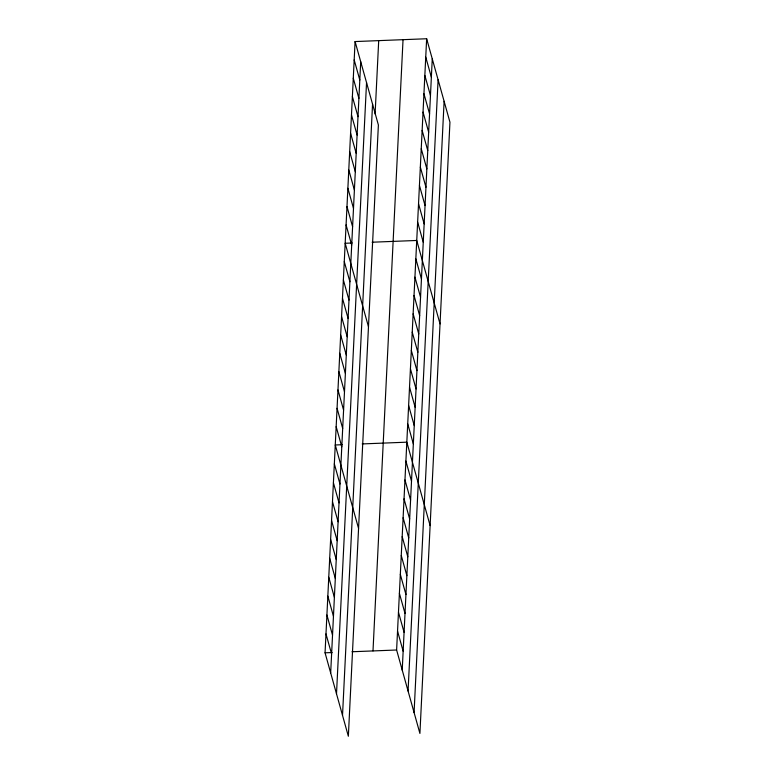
<?xml version="1.0" encoding="UTF-8"?>
<svg xmlns="http://www.w3.org/2000/svg" width="775" height="775" viewBox="0 0 775 775"><rect width="100%" height="100%" fill="white"/><g stroke="black" fill="none" stroke-linecap="round" stroke-linejoin="round"><path stroke-width="1.16" d="M355.086 41.559L378.384 124.998L348.353 736.25L325.054 652.812L355.086 41.559L426.647 38.75L449.946 122.188L419.914 733.441L396.616 650.002L426.647 38.75M330.673 672.923L360.704 61.68M336.505 693.828L366.546 82.576M342.521 715.354L372.552 104.102M375.1 113.983L378.704 40.629M372.998 650.923L403.039 39.68M402.225 670.113L432.266 58.871M408.067 691.009L438.098 79.767M414.073 712.545L444.114 101.293M352.267 242.992L345.175 243.273L368.474 326.711M372.107 242.217L416.737 240.463L440.035 323.902M342.347 444.705L335.265 444.986L358.563 528.424M362.196 443.93L406.827 442.176L430.125 525.615M325.054 652.812L332.136 652.531M351.986 651.756L396.616 650.002M425.746 57.088L431.365 77.209M424.845 75.427L430.464 95.538M423.944 93.765L429.563 113.877M423.043 112.104L428.662 132.215M422.142 130.442L427.761 150.553M421.242 148.771L426.86 168.892M420.341 167.109L425.959 187.23M419.44 185.448L425.058 205.569M418.539 203.786L424.157 223.907M417.638 222.125L423.257 242.246M415.836 258.802L421.455 278.913M354.185 59.898L359.803 80.019M414.935 277.14L420.554 297.251M353.284 78.236L358.903 98.357M414.034 295.478L419.653 315.59M413.133 313.817L418.752 333.928M352.383 96.575L358.002 116.686M412.232 332.146L417.851 352.267M351.482 114.913L357.101 135.024M411.331 350.484L416.95 370.605M350.581 133.252L356.2 153.363M410.43 368.823L416.049 388.943M349.68 151.59L355.299 171.701M409.529 387.161L415.148 407.282M348.779 169.919L354.398 190.04M408.628 405.499L414.247 425.62M347.878 188.257L353.497 208.378M407.728 423.838L413.346 443.959M346.977 206.596L352.596 226.717M346.076 224.934L351.695 245.055M405.897 461.067L411.515 481.188M344.274 261.611L349.893 281.732M404.967 479.957L410.585 500.078M343.373 279.949L348.992 300.061M404.037 498.858L409.655 518.969M342.472 298.288L348.091 318.399M403.116 517.748L408.725 537.869M341.572 316.626L347.19 336.738M402.186 536.639L407.795 556.76M340.671 334.965L346.289 355.076M401.256 555.53L406.875 575.651M339.77 353.293L345.388 373.414M400.326 574.43L405.945 594.541M338.869 371.632L344.488 391.753M399.396 593.321L405.015 613.442M337.968 389.97L343.587 410.091M398.466 612.211L404.085 632.332M337.067 408.309L342.686 428.43M397.536 631.102L403.155 651.223M336.166 426.647L341.785 446.768M334.335 463.876L339.954 483.997M333.405 482.767L339.024 502.888M332.485 501.667L338.094 521.778M331.555 520.558L337.173 540.679M330.625 539.448L336.243 559.569M329.695 558.339L335.313 578.46M328.765 577.239L334.383 597.351M327.835 596.13L333.453 616.251M326.914 615.021L332.523 635.142M325.984 633.921L331.603 654.032"/></g></svg>
